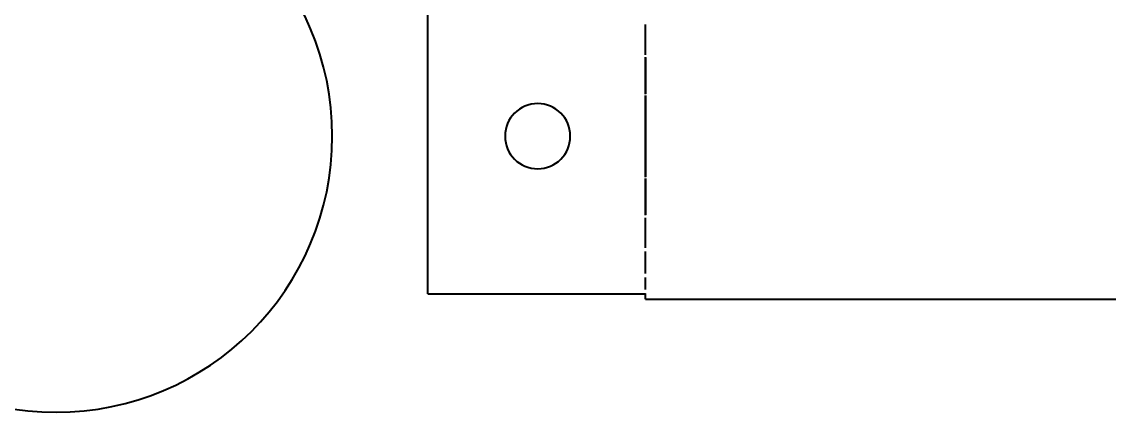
# Model space of a CAD drawing. Header units: inches. Extents: x 247 to 537, y -3781 to -3400.
# Drawn here: x 509.945 to 513.882, y -3487.772 to -3486.357 of the extents above; entities that cross this region are included whole.
import ezdxf

# ---------------------------------------------------------------- set-up
doc = ezdxf.new("R2010")
doc.units = ezdxf.units.IN
doc.header["$MEASUREMENT"] = 0
doc.layers.add('A-GENM', color=13, linetype='Continuous', lineweight=40)
doc.layers.add('P-SANR-FIXT', color=6, linetype='Continuous', lineweight=40)

# ---------------------------------------------------------------- blocks, each defined once
blk = doc.blocks.new('Faucet - Grohe K7 - Semi Pro - Faucet - Grohe K7 - Semi Pro-1666022-UNIT 2')
at = {"layer": 'A-GENM', "color": 250}
for p, q in [((-7.0866, -0.5709), (-7.0866, 0.5709)), ((-6.2992, 0.2953), (-6.2992, 0.405)), ((-6.2992, 0.1528), (-6.2992, 0.286)), ((-6.2992, 0.2854), (-6.2992, 0.1531)), ((-6.2992, -0.1479), (-6.2992, 0.1479)), ((-6.2992, 0.1478), (-6.2992, -0.1478)), ((-6.2992, -0.286), (-6.2992, -0.1528)), ((-6.2992, -0.1531), (-6.2992, -0.2854)), ((-6.2992, -0.405), (-6.2992, -0.2953)), ((-6.2992, -0.4968), (-6.2992, -0.4176)), ((-6.2992, -0.5555), (-6.2992, -0.5114)), ((-7.0866, -0.5709), (-6.2992, -0.5709)), ((-6.2992, -0.5906), (-6.2992, -0.5704)), ((-6.2992, -0.5906), (-1.7011, -0.5906)), ((-4.881, -0.5906), (-3.9748, -0.5906))]:
    blk.add_line(p, q, dxfattribs=at)
for start, end in [(0, 180), (180, 360)]:
    blk.add_arc((-6.6894, 0), 0.1181, start, end, dxfattribs=at)
blk = doc.blocks.new('Sink Kitchen-Single - 24_ X 18_25-2052092-UNIT 2')
at = {"layer": 'P-SANR-FIXT', "color": 250}
for start, end in [(360, 180), (180, 0)]:
    blk.add_arc((0.6177, 0.875), 1, start, end, dxfattribs=at)

msp = doc.modelspace()

# ---------------------------------------------------------------- block references
at = {"layer": 'A-GENM', "color": 250}
msp.add_blockref('Faucet - Grohe K7 - Semi Pro - Faucet - Grohe K7 - Semi Pro-1666022-UNIT 2', (518.5021, -3486.7718), dxfattribs=at)
at = {"layer": 'P-SANR-FIXT', "color": 250, "rotation": 270.0000000000012}
msp.add_blockref('Sink Kitchen-Single - 24_ X 18_25-2052092-UNIT 2', (509.1941, -3486.1541), dxfattribs=at)

doc.saveas('drawing.dxf')
